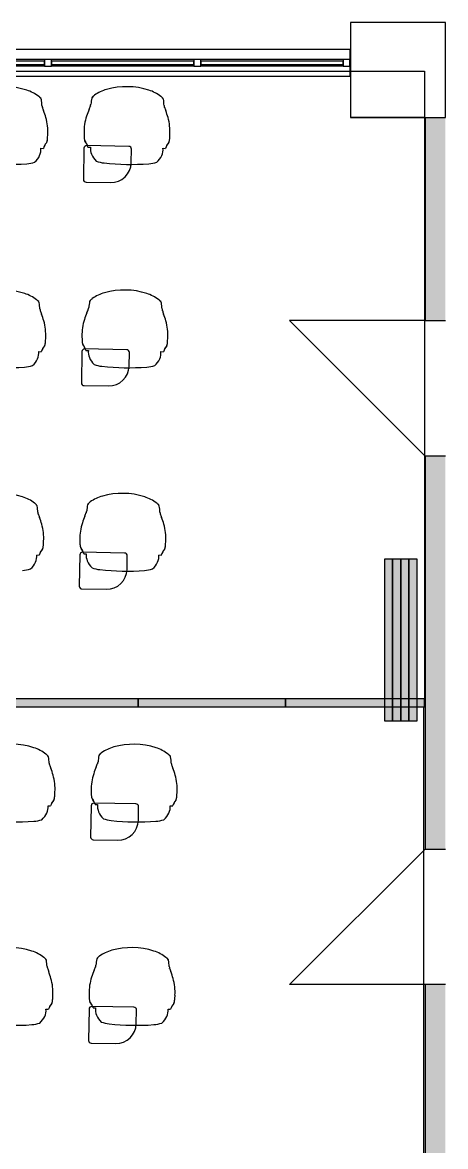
# Model space of a CAD drawing. Header units: inches. Extents: x 318758 to 339823, y 367287 to 384892.
# Drawn here: x 324795 to 327913, y 376598 to 384889 of the extents above; entities that cross this region are included whole.
import ezdxf

# ---------------------------------------------------------------- set-up
doc = ezdxf.new("R2010")
doc.units = ezdxf.units.IN
doc.header["$MEASUREMENT"] = 0
doc.layers.add('A-AREA-BNDY-CLASSROOMS', color=4, linetype='Continuous', lineweight=25)
doc.layers.add('freecads.com', color=7, linetype='Continuous')

msp = doc.modelspace()

# ---------------------------------------------------------------- hatches: boundary and pattern name
at = {"layer": 'freecads.com', "transparency": 33554687}
h = msp.add_hatch(color=256, dxfattribs=at)
h.paths.add_polyline_path([(327912.6, 376391.6), (327912.6, 377792.1), (327762.6, 377792.1), (327762.6, 376391.6)], flags=0)
h.paths.add_polyline_path([(327912.6, 378792.1), (327912.6, 381689.7), (327762.6, 381689.7), (327762.6, 378792.1)], flags=0)
h.paths.add_polyline_path([(327912.6, 382689.7), (327912.6, 384188.9), (327762.6, 384188.9), (327762.6, 382689.7)], flags=0)
for points in [[(327462.6, 379738.1), (327522.6, 379738.1), (327522.6, 380931.1), (327462.6, 380931.1)], [(327522.6, 379738.1), (327582.6, 379738.1), (327582.6, 380931.1), (327522.6, 380931.1)], [(327582.6, 379738.1), (327642.6, 379738.1), (327642.6, 380931.1), (327582.6, 380931.1)], [(327642.6, 379738.1), (327702.6, 379738.1), (327702.6, 380931.1), (327642.6, 380931.1)], [(324563.1, 379839.7), (325646.5, 379839.7), (325646.5, 379899.7), (324563.1, 379899.7)], [(325646.5, 379839.7), (326734.4, 379839.7), (326734.4, 379899.7), (325646.5, 379899.7)], [(326734.4, 379839.7), (327758.4, 379839.7), (327758.4, 379899.7), (326734.4, 379899.7)]]:
    msp.add_hatch(color=256, dxfattribs=at).paths.add_polyline_path(points, flags=0)

# ---------------------------------------------------------------- linework, layer by layer
at = {"layer": 'A-AREA-BNDY-CLASSROOMS', "flags": 128}
for points in [[(319135.9, 384529.8), (327758.4, 384529.8), (327758.4, 379899.7), (319135.9, 379899.7)], [(319136.8, 379839.7), (327749.5, 379839.7), (327749.5, 375690), (319136.8, 375690)]]:
    msp.add_lwpolyline(points, close=True, dxfattribs=at)
at = {"layer": 'freecads.com'}
for p, q in [((327912.6, 384889), (327212.6, 384889)), ((327212.6, 384889), (327212.6, 384189)), ((327912.6, 384189), (327912.6, 384889)), ((319462.7, 384691), (327208.3, 384691)), ((327208.3, 384691), (327208.3, 384616)), ((324958.4, 384616), (323908.4, 384616)), ((324958.4, 384603.5), (323908.4, 384603.5)), ((323908.4, 384578.5), (324958.4, 384578.5)), ((324958.4, 384566), (323908.4, 384566)), ((325008.4, 384616), (324958.4, 384616)), ((324958.4, 384616), (324958.4, 384566)), ((324958.4, 384578.5), (324958.4, 384603.5)), ((324958.4, 384566), (325008.4, 384566)), ((325008.4, 384566), (325008.4, 384616)), ((326058.4, 384616), (325008.4, 384616)), ((326058.4, 384603.5), (325008.4, 384603.5)), ((325008.4, 384603.5), (325008.4, 384578.5)), ((325008.4, 384578.5), (326058.4, 384578.5)), ((326058.4, 384566), (325008.4, 384566)), ((326108.4, 384616), (326058.4, 384616)), ((326058.4, 384616), (326058.4, 384566)), ((326058.4, 384578.5), (326058.4, 384603.5)), ((326058.4, 384566), (326108.4, 384566)), ((326108.4, 384566), (326108.4, 384616)), ((327158.3, 384616), (326108.4, 384616)), ((327158.3, 384603.5), (326108.4, 384603.5)), ((326108.4, 384603.5), (326108.4, 384578.5)), ((326108.4, 384578.5), (327158.3, 384578.5)), ((327158.3, 384566), (326108.4, 384566)), ((327208.3, 384616), (327158.3, 384616)), ((327158.3, 384616), (327158.3, 384566)), ((327158.3, 384578.5), (327158.3, 384603.5)), ((327158.3, 384566), (327208.3, 384566)), ((327208.3, 384566), (327208.3, 384616)), ((327208.3, 384566), (327208.3, 384491)), ((327208.3, 384491), (319462.7, 384491)), ((327212.6, 384491), (327208.3, 384491)), ((327212.6, 384192.8), (327212.5, 384188.5)), ((327762.6, 384188.9), (327212.5, 384188.5)), ((327212.6, 384189), (327912.6, 384189)), ((327762.6, 384188.9), (327762.6, 382689.7)), ((324980.3, 384038), (324981.6, 384063.6)), ((325248.6, 384074.6), (325249.1, 384049.1)), ((325880.3, 384038), (325881.6, 384063.6)), ((325578.5, 383975.2), (325268.5, 383980.6)), ((324930.7, 383960.7), (324949.1, 383960.4)), ((325248.2, 383961), (325244.2, 383731)), ((325277.6, 383970.4), (325296, 383970.1)), ((325596.4, 383854.9), (325598.1, 383954.9)), ((325830.7, 383960.7), (325849.1, 383960.4)), ((325263.8, 383710.7), (325443.8, 383707.5)), ((327762.6, 382689.7), (326762.6, 382689.7)), ((326762.6, 382689.7), (327762.6, 381689.7)), ((326762.6, 382689.7), (327762.6, 381689.7)), ((327762.6, 382689.7), (327912.6, 382689.7)), ((324964.9, 382538.1), (324966.3, 382563.6)), ((325233.3, 382574.7), (325233.7, 382549.1)), ((325864.9, 382538.1), (325866.3, 382563.6)), ((325563.1, 382475.3), (325253.2, 382480.7)), ((324915.3, 382460.8), (324933.7, 382460.5)), ((325232.8, 382461.1), (325228.8, 382231.1)), ((325262.2, 382470.5), (325280.6, 382470.1)), ((325581, 382355), (325582.8, 382454.9)), ((325815.3, 382460.8), (325833.7, 382460.5)), ((325248.5, 382210.7), (325428.4, 382207.6)), ((327762.6, 381689.7), (327762.6, 378792.1)), ((327912.6, 381689.7), (327762.6, 381689.7)), ((325217.9, 381074.8), (325218.4, 381049.2)), ((324949.6, 381038.2), (324950.9, 381063.7)), ((325849.6, 381038.2), (325850.9, 381063.7)), ((324899.9, 380960.9), (324918.4, 380960.6)), ((325217.5, 380961.1), (325213.5, 380731.2)), ((325547.8, 380975.4), (325237.8, 380980.8)), ((325246.9, 380970.5), (325265.3, 380970.2)), ((325565.7, 380855), (325567.4, 380955)), ((325799.9, 380960.9), (325818.4, 380960.6)), ((327522.6, 380931.1), (327462.6, 380931.1)), ((327462.6, 380931.1), (327462.6, 379738.1)), ((327582.6, 380931.1), (327522.6, 380931.1)), ((327522.6, 380931.1), (327522.6, 379738.1)), ((327522.6, 379738.1), (327522.6, 380931.1)), ((327642.6, 380931.1), (327582.6, 380931.1)), ((327582.6, 380931.1), (327582.6, 379738.1)), ((327582.6, 379738.1), (327582.6, 380931.1)), ((327642.6, 379738.1), (327642.6, 380931.1)), ((327702.6, 380931.1), (327642.6, 380931.1)), ((327642.6, 380931.1), (327642.6, 379738.1)), ((327702.6, 379738.1), (327702.6, 380931.1)), ((325233.1, 380710.8), (325413.1, 380707.7)), ((325646.5, 379899.7), (324563.1, 379899.7)), ((324563.1, 379839.7), (325646.5, 379839.7)), ((325646.5, 379839.7), (325646.5, 379899.7)), ((326734.4, 379899.7), (325646.5, 379899.7)), ((325646.5, 379899.7), (325646.5, 379839.7)), ((325646.5, 379839.7), (326734.4, 379839.7)), ((326734.4, 379839.7), (326734.4, 379899.7)), ((327758.4, 379899.7), (326734.4, 379899.7)), ((326734.4, 379899.7), (326734.4, 379839.7)), ((326734.4, 379839.7), (327758.4, 379839.7)), ((327758.4, 379839.7), (327758.4, 379899.7)), ((327462.6, 379738.1), (327522.6, 379738.1)), ((327522.6, 379738.1), (327582.6, 379738.1)), ((327582.6, 379738.1), (327642.6, 379738.1)), ((327642.6, 379738.1), (327702.6, 379738.1)), ((325033.1, 379187.6), (325034.4, 379213.1)), ((325301.4, 379224.1), (325301.9, 379198.6)), ((325933.1, 379187.6), (325934.4, 379213.1)), ((324983.5, 379110.2), (325001.9, 379109.9)), ((325301, 379110.5), (325297, 378880.5)), ((325631.3, 379124.7), (325321.3, 379130.1)), ((325330.4, 379119.9), (325348.8, 379119.6)), ((325649.2, 379004.4), (325650.9, 379104.4)), ((325883.5, 379110.2), (325901.9, 379109.9)), ((325316.6, 378860.2), (325496.6, 378857)), ((326762.6, 377792.1), (327762.6, 378792.1)), ((326762.6, 377792.1), (327762.6, 378792.1)), ((327762.6, 378792.1), (327912.6, 378792.1)), ((327762.6, 377792.1), (326762.6, 377792.1)), ((327762.6, 377792.1), (327762.6, 376391.6)), ((327912.6, 377792.1), (327762.6, 377792.1)), ((325017.7, 377687.6), (325019.1, 377713.2)), ((325286.1, 377724.2), (325286.5, 377698.6)), ((325917.7, 377687.6), (325919.1, 377713.2)), ((324968.1, 377610.3), (324986.5, 377610)), ((325285.6, 377610.6), (325281.6, 377380.6)), ((325615.9, 377624.8), (325306, 377630.2)), ((325315, 377620), (325333.4, 377619.6)), ((325633.8, 377504.5), (325635.6, 377604.5)), ((325868.1, 377610.3), (325886.5, 377610)), ((325301.3, 377360.3), (325481.2, 377357.1))]:
    msp.add_line(p, q, dxfattribs=at)
for centre, radius, start, end in [((324661.7, 383874.5), 541, 72.26186, 105.73814), ((324741, 384120), 283, 52.11777, 72.40927), ((325491.1, 384122.6), 283, 105.59072, 125.88223), ((325561.7, 383874.5), 541, 72.26186, 105.73814), ((325641, 384120), 283, 52.11777, 72.40927), ((324807.2, 384206.1), 174.5, 48.12641, 51.9094), ((324900.2, 384307.5), 36.8, 23.28918, 50.55822), ((324452.6, 384249.1), 486.9, 3.16835, 8.62066), ((325783.8, 384241.6), 486.9, 169.37934, 174.83161), ((325338.5, 384315.6), 36.8, 127.44177, 154.71082), ((325427.9, 384210.9), 174.5, 126.0906, 129.87359), ((325707.2, 384206.1), 174.5, 48.12641, 51.9094), ((325800.2, 384307.5), 36.8, 23.28918, 50.55822), ((325352.6, 384249.1), 486.9, 3.16835, 8.62066), ((325052.9, 384295.9), 115.8, 189.86873, 202.40959), ((325287.7, 384369), 361.4, 198.93632, 201.17198), ((324403.7, 384026.9), 586.5, 15.89423, 21.14505), ((325825, 384017.8), 586.5, 156.85548, 162.10618), ((324953.4, 384390.5), 361.4, 336.82802, 339.06362), ((325185.5, 384309.3), 115.8, 335.59117, 348.12902), ((325952.9, 384295.9), 115.8, 189.86873, 202.40959), ((326187.7, 384369), 361.4, 198.93632, 201.17198), ((325303.7, 384026.9), 586.5, 15.89423, 21.14505), ((324604.4, 384084), 377.7, 356.89159, 15.89749), ((325626.3, 384081.9), 377.7, 162.10251, 181.10841), ((325504.4, 384084), 377.7, 356.89159, 15.89749), ((325079.3, 383916.1), 137.6, 140.2719, 161.23045), ((325268.2, 383960.6), 20, 89, 179), ((325145.8, 383930.7), 137.6, 16.76954, 37.72809), ((325578.1, 383955.2), 20, 359, 89), ((325979.3, 383916.1), 137.6, 140.2719, 161.23045), ((324788.5, 383968.9), 146.4, 311.0966, 335.40747), ((324826.6, 383951.4), 104.4, 335.40747, 5.09675), ((325399.6, 383957.2), 104.4, 172.90324, 202.59253), ((325438.4, 383973.3), 146.4, 202.59253, 226.90339), ((325688.5, 383968.9), 146.4, 311.0966, 335.40747), ((325726.6, 383951.4), 104.4, 335.40747, 5.09675), ((324691.7, 385613.2), 1771.3, 263.65499, 274.34501), ((324806.6, 384100.8), 254.5, 274.34501, 287.87477), ((325423.1, 384096.7), 245.4, 249.80565, 263.65499), ((325591.7, 385613.2), 1771.3, 263.65499, 274.34501), ((325446.4, 383857.5), 150, 269, 359), ((325706.6, 384100.8), 254.5, 274.34501, 287.87477), ((325264.2, 383730.7), 20, 179, 269), ((324646.4, 382374.6), 541, 72.26186, 105.73814), ((325475.7, 382622.7), 283, 105.59072, 125.88223), ((325546.4, 382374.6), 541, 72.26186, 105.73814), ((324725.7, 382620.1), 283, 52.11777, 72.40927), ((324791.8, 382706.1), 174.5, 48.12641, 51.9094), ((324884.9, 382807.6), 36.8, 23.28918, 50.55822), ((324437.3, 382749.2), 486.9, 3.16835, 8.62066), ((325768.4, 382741.6), 486.9, 169.37934, 174.83161), ((325323.1, 382815.7), 36.8, 127.44177, 154.71082), ((325412.6, 382711), 174.5, 126.0906, 129.87359), ((325625.7, 382620.1), 283, 52.11777, 72.40927), ((325691.8, 382706.1), 174.5, 48.12641, 51.9094), ((325784.9, 382807.6), 36.8, 23.28918, 50.55822), ((325337.3, 382749.2), 486.9, 3.16835, 8.62066), ((325037.6, 382795.9), 115.8, 189.86873, 202.40959), ((325272.4, 382869.1), 361.4, 198.93632, 201.17198), ((324388.3, 382527), 586.5, 15.89423, 21.14505), ((325809.6, 382517.9), 586.5, 156.85548, 162.10618), ((324938, 382890.6), 361.4, 336.82802, 339.06362), ((325170.1, 382809.3), 115.8, 335.59117, 348.12902), ((325937.6, 382795.9), 115.8, 189.86873, 202.40959), ((326172.4, 382869.1), 361.4, 198.93632, 201.17198), ((325288.3, 382527), 586.5, 15.89423, 21.14505), ((324589.1, 382584.1), 377.7, 356.89159, 15.89749), ((325610.9, 382582), 377.7, 162.10251, 181.10841), ((325489.1, 382584.1), 377.7, 356.89159, 15.89749), ((325064, 382416.2), 137.6, 140.2719, 161.23045), ((325252.8, 382460.7), 20, 89, 179), ((325130.5, 382430.8), 137.6, 16.76954, 37.72809), ((325964, 382416.2), 137.6, 140.2719, 161.23045), ((324773.1, 382469), 146.4, 311.0966, 335.40747), ((324811.3, 382451.5), 104.4, 335.40747, 5.09675), ((325384.2, 382457.2), 104.4, 172.90324, 202.59253), ((325423, 382473.4), 146.4, 202.59253, 226.90339), ((325562.8, 382455.3), 20, 359, 89), ((325673.1, 382469), 146.4, 311.0966, 335.40747), ((325711.3, 382451.5), 104.4, 335.40747, 5.09675), ((324676.3, 384113.3), 1771.3, 263.65499, 274.34501), ((324791.3, 382600.8), 254.5, 274.34501, 287.87477), ((325407.7, 382596.8), 245.4, 249.80565, 263.65499), ((325576.3, 384113.3), 1771.3, 263.65499, 274.34501), ((325431.1, 382357.6), 150, 269, 359), ((325691.3, 382600.8), 254.5, 274.34501, 287.87477), ((325248.8, 382230.7), 20, 179, 269), ((324631, 380874.7), 541, 72.26186, 105.73814), ((325531, 380874.7), 541, 72.26186, 105.73814), ((324710.3, 381120.1), 283, 52.11777, 72.40927), ((324776.5, 381206.2), 174.5, 48.12641, 51.9094), ((324869.5, 381307.7), 36.8, 23.28918, 50.55822), ((324421.9, 381249.3), 486.9, 3.16835, 8.62066), ((325753.1, 381241.7), 486.9, 169.37934, 174.83161), ((325307.8, 381315.7), 36.8, 127.44177, 154.71082), ((325397.2, 381211.1), 174.5, 126.0906, 129.87359), ((325460.4, 381122.8), 283, 105.59072, 125.88223), ((325610.3, 381120.1), 283, 52.11777, 72.40927), ((325676.5, 381206.2), 174.5, 48.12641, 51.9094), ((325769.5, 381307.7), 36.8, 23.28918, 50.55822), ((325321.9, 381249.3), 486.9, 3.16835, 8.62066), ((325022.2, 381296), 115.8, 189.86873, 202.40959), ((325257, 381369.2), 361.4, 198.93632, 201.17198), ((324373, 381027.1), 586.5, 15.89423, 21.14505), ((325794.3, 381018), 586.5, 156.85548, 162.10618), ((324922.7, 381390.7), 361.4, 336.82802, 339.06362), ((325154.8, 381309.4), 115.8, 335.59117, 348.12902), ((325922.2, 381296), 115.8, 189.86873, 202.40959), ((326157, 381369.2), 361.4, 198.93632, 201.17198), ((325273, 381027.1), 586.5, 15.89423, 21.14505), ((324573.7, 381084.2), 377.7, 356.89159, 15.89749), ((325595.6, 381082.1), 377.7, 162.10251, 181.10841), ((325473.7, 381084.2), 377.7, 356.89159, 15.89749), ((325048.6, 380916.3), 137.6, 140.2719, 161.23045), ((325115.1, 380930.8), 137.6, 16.76954, 37.72809), ((325948.6, 380916.3), 137.6, 140.2719, 161.23045), ((324757.8, 380969.1), 146.4, 311.0966, 335.40747), ((324795.9, 380951.6), 104.4, 335.40747, 5.09675), ((325237.5, 380960.8), 20, 89, 179), ((325368.9, 380957.3), 104.4, 172.90324, 202.59253), ((325407.6, 380973.4), 146.4, 202.59253, 226.90339), ((325547.4, 380955.4), 20, 359, 89), ((325657.8, 380969.1), 146.4, 311.0966, 335.40747), ((325695.9, 380951.6), 104.4, 335.40747, 5.09675), ((324775.9, 381100.9), 254.5, 274.34501, 287.87477), ((325392.3, 381096.9), 245.4, 249.80565, 263.65499), ((325561, 382613.4), 1771.3, 263.65499, 274.34501), ((325415.7, 380857.7), 150, 269, 359), ((325675.9, 381100.9), 254.5, 274.34501, 287.87477), ((325233.5, 380730.8), 20, 179, 269), ((324714.5, 379024), 541, 72.26186, 105.73814), ((324793.8, 379269.5), 283, 52.11777, 72.40927), ((325480.7, 379360.5), 174.5, 126.0906, 129.87359), ((325543.9, 379272.1), 283, 105.59072, 125.88223), ((325614.5, 379024), 541, 72.26186, 105.73814), ((325693.8, 379269.5), 283, 52.11777, 72.40927), ((324860, 379355.6), 174.5, 48.12641, 51.9094), ((324953, 379457), 36.8, 23.28918, 50.55822), ((324505.4, 379398.6), 486.9, 3.16835, 8.62066), ((325105.7, 379445.4), 115.8, 189.86873, 202.40959), ((325238.3, 379458.8), 115.8, 335.59117, 348.12902), ((325836.6, 379391.1), 486.9, 169.37934, 174.83161), ((325391.3, 379465.1), 36.8, 127.44177, 154.71082), ((325760, 379355.6), 174.5, 48.12641, 51.9094), ((325853, 379457), 36.8, 23.28918, 50.55822), ((325405.4, 379398.6), 486.9, 3.16835, 8.62066), ((326005.7, 379445.4), 115.8, 189.86873, 202.40959), ((325340.5, 379518.5), 361.4, 198.93632, 201.17198), ((324456.5, 379176.4), 586.5, 15.89423, 21.14505), ((324657.3, 379233.6), 377.7, 356.89159, 15.89749), ((325679.1, 379231.4), 377.7, 162.10251, 181.10841), ((325877.8, 379167.3), 586.5, 156.85548, 162.10618), ((325006.2, 379540.1), 361.4, 336.82802, 339.06362), ((326240.5, 379518.5), 361.4, 198.93632, 201.17198), ((325356.5, 379176.4), 586.5, 15.89423, 21.14505), ((325557.3, 379233.6), 377.7, 356.89159, 15.89749), ((325198.6, 379080.2), 137.6, 16.76954, 37.72809), ((324879.4, 379101), 104.4, 335.40747, 5.09675), ((325132.1, 379065.6), 137.6, 140.2719, 161.23045), ((325321, 379110.1), 20, 89, 179), ((325452.4, 379106.7), 104.4, 172.90324, 202.59253), ((325630.9, 379104.7), 20, 359, 89), ((325779.4, 379101), 104.4, 335.40747, 5.09675), ((326032.1, 379065.6), 137.6, 140.2719, 161.23045), ((324744.5, 380762.8), 1771.3, 263.65499, 274.34501), ((324859.4, 379250.3), 254.5, 274.34501, 287.87477), ((324841.3, 379118.4), 146.4, 311.0966, 335.40747), ((325491.2, 379122.8), 146.4, 202.59253, 226.90339), ((325475.9, 379246.2), 245.4, 249.80565, 263.65499), ((325644.5, 380762.8), 1771.3, 263.65499, 274.34501), ((325499.2, 379007), 150, 269, 359), ((325759.4, 379250.3), 254.5, 274.34501, 287.87477), ((325741.3, 379118.4), 146.4, 311.0966, 335.40747), ((325317, 378880.2), 20, 179, 269), ((324699.2, 377524.1), 541, 72.26186, 105.73814), ((324778.5, 377769.6), 283, 52.11777, 72.40927), ((325528.5, 377772.2), 283, 105.59072, 125.88223), ((325599.2, 377524.1), 541, 72.26186, 105.73814), ((325678.5, 377769.6), 283, 52.11777, 72.40927), ((324844.6, 377855.7), 174.5, 48.12641, 51.9094), ((324937.7, 377957.1), 36.8, 23.28918, 50.55822), ((324490.1, 377898.7), 486.9, 3.16835, 8.62066), ((325090.4, 377945.5), 115.8, 189.86873, 202.40959), ((325222.9, 377958.9), 115.8, 335.59117, 348.12902), ((325821.2, 377891.2), 486.9, 169.37934, 174.83161), ((325375.9, 377965.2), 36.8, 127.44177, 154.71082), ((325465.4, 377860.5), 174.5, 126.0906, 129.87359), ((325744.6, 377855.7), 174.5, 48.12641, 51.9094), ((325837.7, 377957.1), 36.8, 23.28918, 50.55822), ((325390.1, 377898.7), 486.9, 3.16835, 8.62066), ((325990.4, 377945.5), 115.8, 189.86873, 202.40959), ((325325.2, 378018.6), 361.4, 198.93632, 201.17198), ((324441.1, 377676.5), 586.5, 15.89423, 21.14505), ((324641.9, 377733.6), 377.7, 356.89159, 15.89749), ((325663.7, 377731.5), 377.7, 162.10251, 181.10841), ((325862.4, 377667.4), 586.5, 156.85548, 162.10618), ((324990.8, 378040.1), 361.4, 336.82802, 339.06362), ((326225.2, 378018.6), 361.4, 198.93632, 201.17198), ((325341.1, 377676.5), 586.5, 15.89423, 21.14505), ((325541.9, 377733.6), 377.7, 356.89159, 15.89749), ((324864.1, 377601), 104.4, 335.40747, 5.09675), ((325116.8, 377565.7), 137.6, 140.2719, 161.23045), ((325305.6, 377610.2), 20, 89, 179), ((325183.3, 377580.3), 137.6, 16.76954, 37.72809), ((325437.1, 377606.7), 104.4, 172.90324, 202.59253), ((325615.6, 377604.8), 20, 359, 89), ((325764.1, 377601), 104.4, 335.40747, 5.09675), ((326016.8, 377565.7), 137.6, 140.2719, 161.23045), ((324844.1, 377750.4), 254.5, 274.34501, 287.87477), ((324825.9, 377618.5), 146.4, 311.0966, 335.40747), ((325475.8, 377622.9), 146.4, 202.59253, 226.90339), ((325460.5, 377746.3), 245.4, 249.80565, 263.65499), ((325744.1, 377750.4), 254.5, 274.34501, 287.87477), ((325725.9, 377618.5), 146.4, 311.0966, 335.40747), ((324729.1, 379262.8), 1771.3, 263.65499, 274.34501), ((325629.1, 379262.8), 1771.3, 263.65499, 274.34501), ((325483.9, 377507.1), 150, 269, 359), ((325301.6, 377380.3), 20, 179, 269)]:
    msp.add_arc(centre, radius, start, end, dxfattribs=at)
for points in [[(324933.6, 384323.4), (324933.3, 384324), (324932.6, 384325.5), (324931, 384327.8), (324929.2, 384330.3), (324927, 384332.7), (324924.7, 384335), (324923, 384336.6), (324922.1, 384337.3)], [(325317.7, 384346.1), (325316.8, 384345.4), (325315, 384343.9), (325312.6, 384341.6), (325310.4, 384339.3), (325308.4, 384337), (325306.7, 384334.7), (325306, 384333.3), (325305.7, 384332.6)], [(325833.6, 384323.4), (325833.3, 384324), (325832.6, 384325.5), (325831, 384327.8), (325829.2, 384330.3), (325827, 384332.7), (325824.7, 384335), (325823, 384336.6), (325822.1, 384337.3)], [(324942.3, 384261.8), (324942, 384262.7), (324941.7, 384263.6), (324941.4, 384264.5)], [(325295.8, 384274), (325295.5, 384273.2), (325295.2, 384272.3), (325294.9, 384271.4)], [(325842.3, 384261.8), (325842, 384262.7), (325841.7, 384263.6), (325841.4, 384264.5)], [(324959, 383982.8), (324963, 383989.9), (324967.9, 383997), (324973.5, 384004.1)], [(324973.5, 384004.1), (324974, 384004.6), (324974.8, 384006.1), (324976.1, 384009.3), (324977.2, 384013.5), (324978.2, 384018.6), (324978.8, 384022.4), (324979.1, 384024.4)], [(325254.7, 384014.9), (325260.1, 384007.6), (325264.7, 384000.4), (325268.4, 383993.1)], [(325859, 383982.8), (325863, 383989.9), (325867.9, 383997), (325873.5, 384004.1)], [(325873.5, 384004.1), (325874, 384004.6), (325874.8, 384006.1), (325876.1, 384009.3), (325877.2, 384013.5), (325878.2, 384018.6), (325878.8, 384022.4), (325879.1, 384024.4)], [(324918.2, 382823.5), (324918, 382824.1), (324917.3, 382825.6), (324915.7, 382827.9), (324913.8, 382830.3), (324911.6, 382832.7), (324909.3, 382835.1), (324907.6, 382836.6), (324906.8, 382837.4)], [(325302.3, 382846.2), (325301.4, 382845.5), (325299.7, 382844), (325297.3, 382841.7), (325295, 382839.4), (325293.1, 382837), (325291.4, 382834.7), (325290.7, 382833.3), (325290.4, 382832.7)], [(325818.2, 382823.5), (325818, 382824.1), (325817.3, 382825.6), (325815.7, 382827.9), (325813.8, 382830.3), (325811.6, 382832.7), (325809.3, 382835.1), (325807.6, 382836.6), (325806.8, 382837.4)], [(324926.9, 382761.9), (324926.6, 382762.8), (324926.4, 382763.7), (324926.1, 382764.6)], [(325280.4, 382774.1), (325280.2, 382773.2), (325279.8, 382772.4), (325279.5, 382771.4)], [(325826.9, 382761.9), (325826.6, 382762.8), (325826.4, 382763.7), (325826.1, 382764.6)], [(324943.6, 382482.9), (324947.7, 382490), (324952.5, 382497.1), (324958.2, 382504.1)], [(324958.2, 382504.1), (324958.6, 382504.7), (324959.5, 382506.1), (324960.7, 382509.4), (324961.9, 382513.6), (324962.9, 382518.7), (324963.5, 382522.5), (324963.7, 382524.5)], [(325239.3, 382514.9), (325244.7, 382507.7), (325249.3, 382500.5), (325253.1, 382493.2)], [(325843.6, 382482.9), (325847.7, 382490), (325852.5, 382497.1), (325858.2, 382504.1)], [(325858.2, 382504.1), (325858.6, 382504.7), (325859.5, 382506.1), (325860.7, 382509.4), (325861.9, 382513.6), (325862.9, 382518.7), (325863.5, 382522.5), (325863.7, 382524.5)], [(324902.9, 381323.5), (324902.6, 381324.2), (324901.9, 381325.6), (324900.3, 381328), (324898.5, 381330.4), (324896.3, 381332.8), (324894, 381335.2), (324892.3, 381336.7), (324891.4, 381337.5)], [(325286.9, 381346.3), (325286.1, 381345.6), (325284.3, 381344.1), (325281.9, 381341.8), (325279.7, 381339.5), (325277.7, 381337.1), (325276, 381334.8), (325275.3, 381333.4), (325275, 381332.8)], [(325802.9, 381323.5), (325802.6, 381324.2), (325801.9, 381325.6), (325800.3, 381328), (325798.5, 381330.4), (325796.3, 381332.8), (325794, 381335.2), (325792.3, 381336.7), (325791.4, 381337.5)], [(324911.6, 381262), (324911.3, 381262.9), (324911, 381263.8), (324910.7, 381264.7)], [(325265.1, 381274.2), (325264.8, 381273.3), (325264.5, 381272.4), (325264.2, 381271.5)], [(325811.6, 381262), (325811.3, 381262.9), (325811, 381263.8), (325810.7, 381264.7)], [(324928.3, 380983), (324932.3, 380990.1), (324937.2, 380997.2), (324942.8, 381004.2)], [(324942.8, 381004.2), (324943.3, 381004.8), (324944.1, 381006.2), (324945.4, 381009.5), (324946.5, 381013.7), (324947.5, 381018.7), (324948.1, 381022.6), (324948.4, 381024.6)], [(325223.9, 381015), (325229.4, 381007.8), (325233.9, 381000.5), (325237.7, 380993.3)], [(325828.3, 380983), (325832.3, 380990.1), (325837.2, 380997.2), (325842.8, 381004.2)], [(325842.8, 381004.2), (325843.3, 381004.8), (325844.1, 381006.2), (325845.4, 381009.5), (325846.5, 381013.7), (325847.5, 381018.7), (325848.1, 381022.6), (325848.4, 381024.6)], [(325370.5, 379495.6), (325369.6, 379494.9), (325367.8, 379493.5), (325365.4, 379491.2), (325363.2, 379488.8), (325361.2, 379486.5), (325359.5, 379484.2), (325358.8, 379482.8), (325358.5, 379482.1)], [(325348.6, 379423.6), (325348.3, 379422.7), (325348, 379421.8), (325347.7, 379420.9)], [(325886.4, 379472.9), (325886.1, 379473.6), (325885.4, 379475), (325883.8, 379477.4), (325882, 379479.8), (325879.8, 379482.2), (325877.5, 379484.6), (325875.8, 379486.1), (325874.9, 379486.8)], [(325895.1, 379411.3), (325894.8, 379412.2), (325894.5, 379413.1), (325894.2, 379414)], [(325026.3, 379153.6), (325026.8, 379154.1), (325027.6, 379155.6), (325028.9, 379158.8), (325030, 379163), (325031, 379168.1), (325031.6, 379171.9), (325031.9, 379174)], [(325307.5, 379164.4), (325312.9, 379157.1), (325317.5, 379149.9), (325321.2, 379142.6)], [(325926.3, 379153.6), (325926.8, 379154.1), (325927.6, 379155.6), (325928.9, 379158.8), (325930, 379163), (325931, 379168.1), (325931.6, 379171.9), (325931.9, 379174)], [(325011.8, 379132.3), (325015.8, 379139.5), (325020.7, 379146.5), (325026.3, 379153.6)], [(325911.8, 379132.3), (325915.8, 379139.5), (325920.7, 379146.5), (325926.3, 379153.6)], [(325333.2, 377923.6), (325333, 377922.8), (325332.6, 377921.9), (325332.3, 377921)], [(325355.1, 377995.7), (325354.2, 377995), (325352.5, 377993.5), (325350.1, 377991.2), (325347.8, 377988.9), (325345.9, 377986.6), (325344.2, 377984.3), (325343.5, 377982.8), (325343.2, 377982.2)], [(325871, 377973), (325870.8, 377973.6), (325870.1, 377975.1), (325868.5, 377977.4), (325866.6, 377979.9), (325864.4, 377982.3), (325862.1, 377984.6), (325860.4, 377986.2), (325859.6, 377986.9)], [(325879.7, 377911.4), (325879.4, 377912.3), (325879.2, 377913.2), (325878.9, 377914.1)], [(325011, 377653.7), (325011.4, 377654.2), (325012.3, 377655.7), (325013.5, 377658.9), (325014.7, 377663.1), (325015.7, 377668.2), (325016.3, 377672), (325016.5, 377674)], [(325911, 377653.7), (325911.4, 377654.2), (325912.3, 377655.7), (325913.5, 377658.9), (325914.7, 377663.1), (325915.7, 377668.2), (325916.3, 377672), (325916.5, 377674)], [(324996.4, 377632.4), (325000.5, 377639.5), (325005.3, 377646.6), (325011, 377653.7)], [(325292.1, 377664.5), (325297.5, 377657.2), (325302.1, 377650), (325305.9, 377642.7)], [(325896.4, 377632.4), (325900.5, 377639.5), (325905.3, 377646.6), (325911, 377653.7)]]:
    msp.add_open_spline(points, degree=3, dxfattribs=at)
for points, knots in [([(324973.5, 384004.1), (324974, 384004.6), (324974.8, 384006.1), (324976.1, 384009.4), (324977.3, 384013.7), (324978.6, 384020.6), (324979.7, 384029), (324980.2, 384035.7), (324980.3, 384038)], [0, 0, 0, 0, 0.142857, 0.285714, 0.428571, 0.571429, 0.857143, 1, 1, 1, 1]), ([(325249.1, 384049.1), (325249.1, 384046.7), (325249.3, 384042.2), (325249.9, 384033.6), (325250.9, 384026.1), (325252.3, 384020.3), (325253.4, 384016.9), (325254.2, 384015.4), (325254.7, 384014.9)], [0, 0, 0, 0, 0.142857, 0.285714, 0.571429, 0.714286, 0.857143, 1, 1, 1, 1]), ([(325249.8, 384035.4), (325250.2, 384031.4), (325251, 384025.9), (325252.3, 384020.2), (325253.4, 384016.9), (325254.2, 384015.4), (325254.7, 384014.9)], [0.2857143, 0.2857143, 0.2857143, 0.2857143, 0.5714286, 0.7142857, 0.8571429, 1, 1, 1, 1]), ([(325873.5, 384004.1), (325874, 384004.6), (325874.8, 384006.1), (325876.1, 384009.4), (325877.3, 384013.7), (325878.6, 384020.6), (325879.7, 384029), (325880.2, 384035.7), (325880.3, 384038)], [0, 0, 0, 0, 0.142857, 0.285714, 0.428571, 0.571429, 0.857143, 1, 1, 1, 1]), ([(324958.2, 382504.1), (324958.6, 382504.7), (324959.5, 382506.2), (324960.8, 382509.5), (324961.9, 382513.8), (324963.3, 382520.7), (324964.3, 382529), (324964.8, 382535.8), (324964.9, 382538.1)], [0, 0, 0, 0, 0.142857, 0.285714, 0.428571, 0.571429, 0.857143, 1, 1, 1, 1]), ([(325233.7, 382549.1), (325233.8, 382546.8), (325233.9, 382542.3), (325234.5, 382533.7), (325235.6, 382526.2), (325236.9, 382520.4), (325238, 382517), (325238.9, 382515.5), (325239.3, 382514.9)], [0, 0, 0, 0, 0.142857, 0.285714, 0.571429, 0.714286, 0.857143, 1, 1, 1, 1]), ([(325234.5, 382535.5), (325234.8, 382531.5), (325235.6, 382525.9), (325236.9, 382520.3), (325238.1, 382517), (325238.9, 382515.5), (325239.3, 382514.9)], [0.2857143, 0.2857143, 0.2857143, 0.2857143, 0.5714286, 0.7142857, 0.8571429, 1, 1, 1, 1]), ([(325858.2, 382504.1), (325858.6, 382504.7), (325859.5, 382506.2), (325860.8, 382509.5), (325861.9, 382513.8), (325863.3, 382520.7), (325864.3, 382529), (325864.8, 382535.8), (325864.9, 382538.1)], [0, 0, 0, 0, 0.142857, 0.285714, 0.428571, 0.571429, 0.857143, 1, 1, 1, 1]), ([(324942.8, 381004.2), (324943.3, 381004.8), (324944.1, 381006.3), (324945.4, 381009.6), (324946.6, 381013.9), (324947.9, 381020.8), (324949, 381029.1), (324949.4, 381035.9), (324949.6, 381038.2)], [0, 0, 0, 0, 0.142857, 0.285714, 0.428571, 0.571429, 0.857143, 1, 1, 1, 1]), ([(325218.4, 381049.2), (325218.4, 381046.9), (325218.6, 381042.4), (325219.2, 381033.8), (325220.2, 381026.3), (325221.5, 381020.5), (325222.7, 381017.1), (325223.5, 381015.6), (325223.9, 381015)], [0, 0, 0, 0, 0.142857, 0.285714, 0.571429, 0.714286, 0.857143, 1, 1, 1, 1]), ([(325219.1, 381035.6), (325219.5, 381031.5), (325220.2, 381026), (325221.6, 381020.4), (325222.7, 381017.1), (325223.5, 381015.6), (325223.9, 381015)], [0.2857143, 0.2857143, 0.2857143, 0.2857143, 0.5714286, 0.7142857, 0.8571429, 1, 1, 1, 1]), ([(325842.8, 381004.2), (325843.3, 381004.8), (325844.1, 381006.3), (325845.4, 381009.6), (325846.6, 381013.9), (325847.9, 381020.8), (325849, 381029.1), (325849.4, 381035.9), (325849.6, 381038.2)], [0, 0, 0, 0, 0.142857, 0.285714, 0.428571, 0.571429, 0.857143, 1, 1, 1, 1]), ([(325026.3, 379153.6), (325026.8, 379154.1), (325027.6, 379155.6), (325028.9, 379158.9), (325030.1, 379163.2), (325031.4, 379170.1), (325032.5, 379178.5), (325033, 379185.2), (325033.1, 379187.6)], [0, 0, 0, 0, 0.142857, 0.285714, 0.428571, 0.571429, 0.857143, 1, 1, 1, 1]), ([(325301.9, 379198.6), (325301.9, 379196.3), (325302.1, 379191.7), (325302.7, 379183.1), (325303.7, 379175.6), (325305.1, 379169.8), (325306.2, 379166.5), (325307, 379165), (325307.5, 379164.4)], [0, 0, 0, 0, 0.142857, 0.285714, 0.571429, 0.714286, 0.857143, 1, 1, 1, 1]), ([(325302.6, 379184.9), (325303, 379180.9), (325303.8, 379175.4), (325305.1, 379169.7), (325306.2, 379166.4), (325307, 379165), (325307.5, 379164.4)], [0.2857143, 0.2857143, 0.2857143, 0.2857143, 0.5714286, 0.7142857, 0.8571429, 1, 1, 1, 1]), ([(325926.3, 379153.6), (325926.8, 379154.1), (325927.6, 379155.6), (325928.9, 379158.9), (325930.1, 379163.2), (325931.4, 379170.1), (325932.5, 379178.5), (325933, 379185.2), (325933.1, 379187.6)], [0, 0, 0, 0, 0.142857, 0.285714, 0.428571, 0.571429, 0.857143, 1, 1, 1, 1]), ([(325011, 377653.7), (325011.4, 377654.2), (325012.3, 377655.7), (325013.6, 377659), (325014.7, 377663.3), (325016.1, 377670.2), (325017.1, 377678.6), (325017.6, 377685.3), (325017.7, 377687.6)], [0, 0, 0, 0, 0.142857, 0.285714, 0.428571, 0.571429, 0.857143, 1, 1, 1, 1]), ([(325286.5, 377698.6), (325286.6, 377696.3), (325286.7, 377691.8), (325287.3, 377683.2), (325288.4, 377675.7), (325289.7, 377669.9), (325290.9, 377666.5), (325291.7, 377665), (325292.1, 377664.5)], [0, 0, 0, 0, 0.142857, 0.285714, 0.571429, 0.714286, 0.857143, 1, 1, 1, 1]), ([(325287.3, 377685), (325287.6, 377681), (325288.4, 377675.5), (325289.7, 377669.8), (325290.9, 377666.5), (325291.7, 377665), (325292.1, 377664.5)], [0.2857143, 0.2857143, 0.2857143, 0.2857143, 0.5714286, 0.7142857, 0.8571429, 1, 1, 1, 1]), ([(325911, 377653.7), (325911.4, 377654.2), (325912.3, 377655.7), (325913.6, 377659), (325914.7, 377663.3), (325916.1, 377670.2), (325917.1, 377678.6), (325917.6, 377685.3), (325917.7, 377687.6)], [0, 0, 0, 0, 0.142857, 0.285714, 0.428571, 0.571429, 0.857143, 1, 1, 1, 1])]:
    msp.add_open_spline(points, degree=3, knots=knots, dxfattribs=at)

doc.saveas('drawing.dxf')
